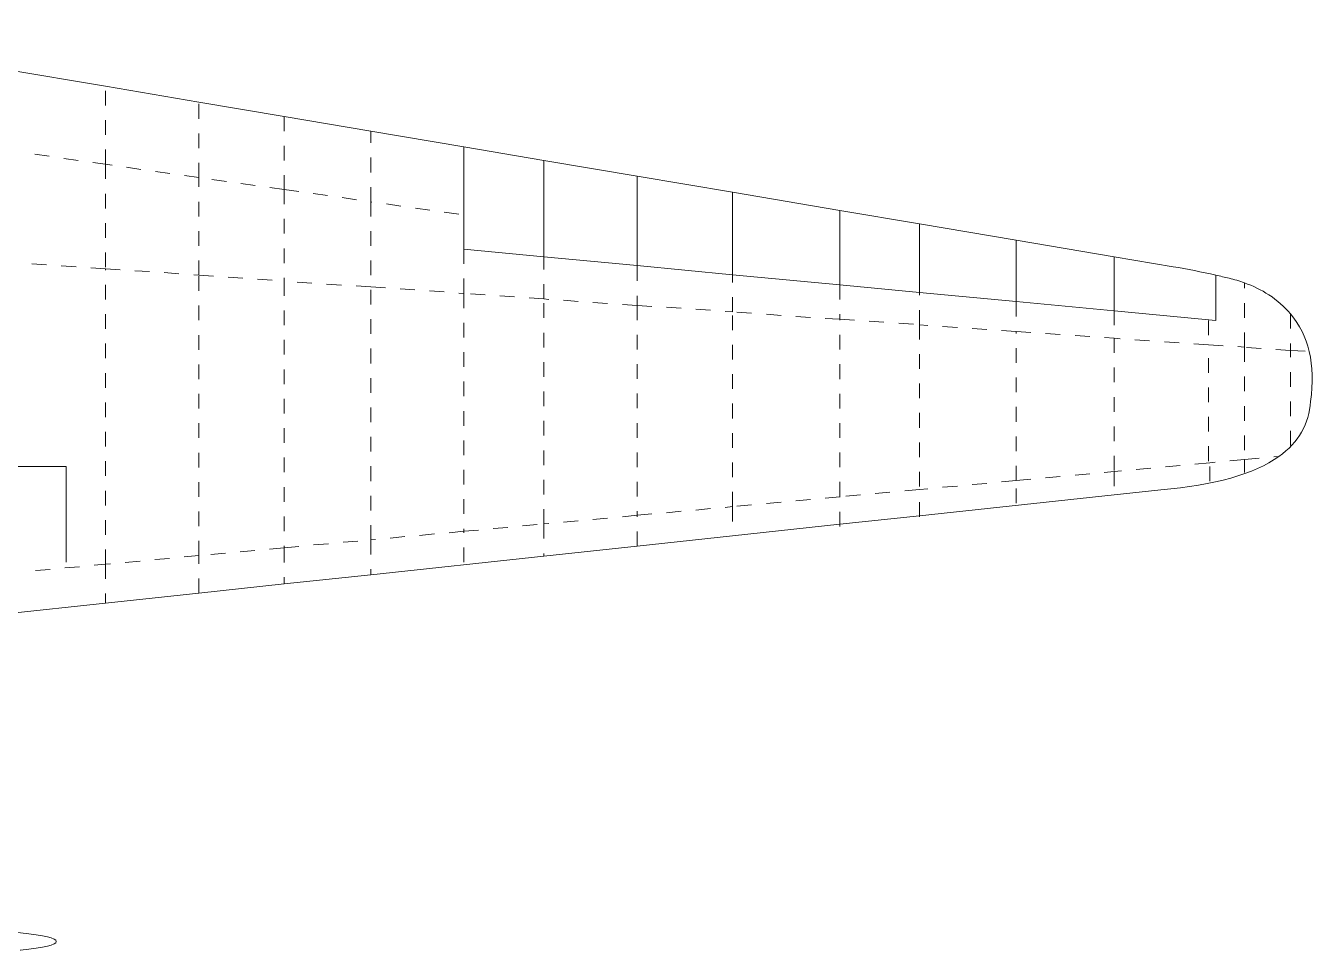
# Model space of a CAD drawing. Header units: millimetres. Extents: x 59 to 361, y 42 to 245.
# Drawn here: x 168.4 to 223.5, y 76.2 to 115.8 of the extents above; entities that cross this region are included whole.
import ezdxf

# ---------------------------------------------------------------- set-up
doc = ezdxf.new("R2010")
doc.units = ezdxf.units.MM
doc.header["$MEASUREMENT"] = 0
doc.layers.add('4-view', color=7, linetype='Continuous', lineweight=0)

msp = doc.modelspace()

# ---------------------------------------------------------------- linework, layer by layer
at = {"layer": '4-view', "color": 7, "lineweight": 18}
for p, q in [((171.813, 112.353), (171.813, 112.982)), ((175.806, 111.787), (175.806, 112.416)), ((179.459, 111.882), (179.459, 111.252)), ((171.813, 111.095), (171.813, 111.724)), ((183.159, 110.749), (183.159, 111.252)), ((175.806, 110.53), (175.806, 111.158)), ((168.795, 110.268), (169.413, 110.183)), ((171.813, 109.838), (171.813, 110.467)), ((179.459, 110.624), (179.459, 109.995)), ((183.159, 109.492), (183.159, 110.121)), ((190.564, 110.006), (187.136, 110.582)), ((170.031, 110.089), (170.65, 110.006)), ((171.268, 109.911), (171.813, 109.838)), ((172.096, 109.796), (171.813, 109.838)), ((171.813, 109.838), (171.813, 109.209)), ((173.333, 109.618), (172.714, 109.712)), ((175.806, 109.272), (175.806, 109.901)), ((190.564, 110.006), (190.564, 105.902)), ((194.546, 109.329), (190.564, 110.006)), ((174.57, 109.439), (173.951, 109.534)), ((175.806, 109.272), (175.188, 109.356)), ((175.806, 108.868), (175.806, 109.272)), ((176.986, 109.104), (176.362, 109.188)), ((179.459, 109.366), (179.459, 108.758)), ((194.546, 105.504), (194.546, 109.329)), ((198.629, 108.643), (194.546, 109.329)), ((171.813, 108.58), (171.813, 107.951)), ((178.222, 108.926), (177.604, 109.01)), ((179.459, 108.758), (178.841, 108.842)), ((179.459, 108.758), (179.459, 108.129)), ((179.459, 108.758), (180.077, 108.674)), ((180.696, 108.591), (181.314, 108.496)), ((183.159, 108.234), (183.159, 108.863)), ((198.629, 108.643), (198.629, 105.116)), ((203.22, 107.867), (198.629, 108.643)), ((175.806, 107.611), (175.806, 108.239)), ((181.932, 108.412), (182.551, 108.318)), ((183.159, 108.234), (183.159, 107.605)), ((183.201, 108.224), (183.159, 108.234)), ((184.448, 108.046), (183.829, 108.14)), ((185.685, 107.878), (185.067, 107.962)), ((179.459, 107.5), (179.459, 106.871)), ((186.927, 107.705), (186.303, 107.789)), ((203.22, 107.867), (203.22, 104.686)), ((206.621, 107.291), (203.22, 107.867)), ((171.813, 107.322), (171.813, 106.694)), ((175.806, 106.353), (175.806, 106.982)), ((183.159, 106.977), (183.159, 106.347)), ((206.621, 107.291), (206.621, 104.377)), ((210.761, 106.594), (206.621, 107.291)), ((210.761, 106.594), (210.761, 103.969)), ((214.948, 105.886), (210.761, 106.594)), ((171.813, 106.065), (171.813, 105.436)), ((175.806, 105.095), (175.806, 105.724)), ((179.459, 106.243), (179.459, 105.614)), ((183.159, 105.719), (183.159, 105.09)), ((187.136, 105.577), (187.136, 106.206)), ((214.948, 105.886), (214.948, 103.581)), ((169.297, 105.54), (168.669, 105.583)), ((170.555, 105.456), (169.926, 105.498)), ((171.813, 105.373), (171.184, 105.414)), ((171.813, 105.373), (172.442, 105.331)), ((171.813, 105.315), (171.813, 105.373)), ((173.071, 105.289), (173.7, 105.247)), ((174.329, 105.205), (174.958, 105.158)), ((194.546, 105.504), (194.546, 105.478)), ((198.629, 105.116), (194.546, 105.504)), ((194.546, 105.478), (194.546, 104.849)), ((171.813, 104.057), (171.813, 104.686)), ((175.586, 105.116), (175.806, 105.095)), ((175.806, 105.095), (176.435, 105.053)), ((175.806, 104.425), (175.806, 105.053)), ((177.064, 105.011), (177.693, 104.969)), ((178.322, 104.927), (178.945, 104.886)), ((179.459, 104.985), (179.459, 104.844)), ((179.459, 104.844), (179.459, 104.214)), ((180.643, 104.76), (180.015, 104.802)), ((181.901, 104.676), (181.272, 104.718)), ((183.159, 104.592), (182.53, 104.634)), ((187.136, 104.319), (187.136, 104.948)), ((190.564, 104.084), (190.564, 104.713)), ((198.629, 105.106), (198.629, 105.116)), ((198.629, 104.786), (198.629, 105.106)), ((220.524, 104.534), (220.524, 104.77)), ((183.159, 104.592), (183.788, 104.55)), ((183.159, 103.842), (183.159, 104.471)), ((184.416, 104.508), (185.046, 104.466)), ((185.674, 104.425), (186.303, 104.383)), ((186.932, 104.33), (187.136, 104.319)), ((187.136, 104.319), (187.136, 103.69)), ((188.048, 104.252), (187.42, 104.299)), ((189.306, 104.168), (188.677, 104.21)), ((190.564, 104.084), (189.935, 104.126)), ((190.773, 104.063), (190.564, 104.084)), ((194.546, 104.22), (194.546, 103.806)), ((198.629, 103.528), (198.629, 104.157)), ((175.806, 103.167), (175.806, 103.796)), ((179.459, 103.586), (179.459, 102.957)), ((190.564, 103.266), (190.564, 103.895)), ((192.031, 103.973), (191.402, 104.021)), ((193.289, 103.89), (192.66, 103.932)), ((194.546, 103.806), (193.918, 103.848)), ((194.546, 103.806), (195.176, 103.764)), ((194.546, 103.806), (194.546, 103.177)), ((195.804, 103.722), (196.433, 103.68)), ((197.062, 103.638), (197.691, 103.596)), ((198.32, 103.549), (198.629, 103.528)), ((199.447, 103.465), (198.818, 103.518)), ((206.621, 102.978), (206.621, 103.607)), ((210.761, 103.969), (210.761, 103.953)), ((210.761, 103.953), (210.761, 103.324)), ((220.524, 103.276), (220.524, 103.905)), ((171.813, 102.8), (171.813, 103.429)), ((183.159, 102.585), (183.159, 103.214)), ((187.136, 103.062), (187.136, 102.433)), ((198.629, 102.747), (198.629, 103.376)), ((200.704, 103.376), (200.076, 103.423)), ((201.962, 103.292), (201.333, 103.334)), ((203.22, 103.209), (202.591, 103.25)), ((203.22, 103.429), (203.22, 103.209)), ((203.22, 103.209), (203.849, 103.167)), ((203.22, 103.172), (203.22, 103.209)), ((204.478, 103.125), (205.106, 103.083)), ((205.735, 103.041), (206.364, 102.999)), ((206.621, 102.978), (206.621, 102.349)), ((206.988, 102.946), (206.621, 102.978)), ((218.983, 103.161), (218.983, 102.532)), ((222.489, 103.439), (222.489, 102.81)), ((175.806, 101.909), (175.806, 102.538)), ((190.564, 102.008), (190.564, 102.637)), ((194.546, 102.548), (194.546, 101.919)), ((203.22, 101.914), (203.22, 102.543)), ((208.245, 102.857), (207.616, 102.904)), ((209.503, 102.773), (208.874, 102.815)), ((210.761, 102.689), (210.132, 102.731)), ((210.761, 102.695), (210.761, 102.689)), ((210.761, 102.606), (210.761, 102.689)), ((210.761, 102.689), (211.39, 102.648)), ((212.019, 102.606), (212.647, 102.564)), ((213.276, 102.522), (213.905, 102.475)), ((214.534, 102.433), (214.948, 102.401)), ((220.524, 102.019), (220.524, 102.648)), ((171.813, 101.542), (171.813, 102.171)), ((179.459, 102.328), (179.459, 101.699)), ((183.159, 101.327), (183.159, 101.956)), ((198.629, 101.489), (198.629, 102.118)), ((210.761, 101.348), (210.761, 101.977)), ((215.21, 102.381), (214.948, 102.401)), ((214.948, 102.401), (214.948, 101.773)), ((216.468, 102.291), (215.839, 102.339)), ((217.725, 102.208), (217.097, 102.249)), ((218.983, 102.124), (218.354, 102.166)), ((218.983, 102.124), (219.612, 102.082)), ((220.241, 102.04), (220.524, 102.019)), ((220.524, 102.019), (220.524, 101.39)), ((221.232, 101.966), (220.603, 102.008)), ((222.489, 101.883), (221.861, 101.925)), ((222.489, 102.181), (222.489, 101.883)), ((222.489, 101.883), (223.118, 101.841)), ((222.489, 101.584), (222.489, 101.883)), ((187.136, 101.804), (187.136, 101.175)), ((190.564, 100.751), (190.564, 101.379)), ((206.621, 101.72), (206.621, 101.091)), ((218.983, 100.924), (218.983, 101.552)), ((171.813, 100.284), (171.813, 100.913)), ((175.806, 100.651), (175.806, 101.28)), ((179.459, 101.07), (179.459, 100.441)), ((194.546, 101.29), (194.546, 100.662)), ((198.629, 100.232), (198.629, 100.861)), ((203.22, 100.656), (203.22, 101.285)), ((214.948, 101.144), (214.948, 100.515)), ((220.524, 100.761), (220.524, 100.132)), ((222.489, 100.326), (222.489, 100.955)), ((183.159, 100.069), (183.159, 100.698)), ((187.136, 100.546), (187.136, 99.917)), ((206.621, 100.462), (206.621, 99.833)), ((210.761, 100.09), (210.761, 100.719)), ((218.983, 99.666), (218.983, 100.295)), ((175.806, 99.393), (175.806, 100.022)), ((179.459, 99.813), (179.459, 99.184)), ((190.564, 99.493), (190.564, 100.121)), ((194.546, 100.032), (194.546, 99.404)), ((203.22, 99.399), (203.22, 100.028)), ((214.948, 99.886), (214.948, 99.257)), ((222.489, 99.068), (222.489, 99.697)), ((171.813, 99.027), (171.813, 99.655)), ((183.159, 98.812), (183.159, 99.441)), ((187.136, 99.289), (187.136, 98.66)), ((198.629, 98.974), (198.629, 99.603)), ((206.621, 99.205), (206.621, 98.576)), ((210.761, 98.833), (210.761, 99.461)), ((220.524, 99.503), (220.524, 98.875)), ((175.806, 98.136), (175.806, 98.764)), ((190.564, 98.235), (190.564, 98.864)), ((194.546, 98.775), (194.546, 98.146)), ((203.22, 98.141), (203.22, 98.77)), ((214.948, 98.628), (214.948, 98)), ((218.983, 98.408), (218.983, 99.037)), ((171.813, 97.769), (171.813, 98.398)), ((179.459, 98.555), (179.459, 97.926)), ((183.159, 97.554), (183.159, 98.183)), ((187.136, 98.031), (187.136, 97.402)), ((198.629, 97.716), (198.629, 98.345)), ((210.761, 97.575), (210.761, 98.204)), ((220.524, 98.246), (220.524, 97.617)), ((222.489, 97.811), (222.489, 98.44)), ((175.806, 96.878), (175.806, 97.507)), ((190.564, 96.977), (190.564, 97.606)), ((194.546, 97.518), (194.546, 96.888)), ((203.22, 96.883), (203.22, 97.512)), ((206.621, 97.947), (206.621, 97.318)), ((218.983, 97.15), (218.983, 97.779)), ((171.813, 96.511), (171.813, 97.14)), ((179.459, 97.297), (179.459, 96.668)), ((183.159, 96.296), (183.159, 96.925)), ((198.629, 96.459), (198.629, 97.088)), ((210.761, 96.317), (210.761, 96.946)), ((214.948, 97.371), (214.948, 96.741)), ((217.778, 96.962), (217.149, 96.899)), ((219.036, 97.077), (218.407, 97.014)), ((219.267, 97.098), (219.036, 97.077)), ((219.036, 96.286), (219.036, 96.915)), ((220.524, 97.213), (219.895, 97.161)), ((220.524, 97.213), (221.153, 97.276)), ((220.524, 96.653), (220.524, 97.213)), ((221.782, 97.328), (221.992, 97.349)), ((187.136, 96.773), (187.136, 96.144)), ((206.621, 96.689), (206.621, 96.061)), ((210.761, 96.317), (211.39, 96.375)), ((212.019, 96.427), (212.647, 96.49)), ((213.276, 96.543), (213.905, 96.605)), ((214.529, 96.658), (214.948, 96.7)), ((215.263, 96.731), (214.948, 96.7)), ((214.948, 96.7), (214.948, 96.071)), ((216.521, 96.846), (215.892, 96.783)), ((171.813, 95.253), (171.813, 95.882)), ((175.806, 95.62), (175.806, 96.249)), ((179.459, 96.039), (179.459, 95.411)), ((190.564, 95.72), (190.564, 96.349)), ((194.546, 96.26), (194.546, 95.631)), ((198.629, 95.201), (198.629, 95.83)), ((203.22, 95.625), (203.22, 96.254)), ((205.363, 95.824), (204.734, 95.762)), ((206.621, 95.935), (205.992, 95.877)), ((206.988, 95.966), (206.621, 95.935)), ((208.245, 96.081), (207.616, 96.029)), ((209.503, 96.196), (208.874, 96.144)), ((210.761, 96.317), (210.132, 96.26)), ((210.761, 95.342), (210.761, 95.971)), ((183.159, 95.038), (183.159, 95.667)), ((187.136, 95.515), (187.136, 94.886)), ((199.447, 95.274), (198.818, 95.222)), ((200.704, 95.39), (200.076, 95.337)), ((201.962, 95.505), (201.333, 95.452)), ((203.22, 95.625), (202.591, 95.568)), ((203.22, 95.605), (203.22, 95.625)), ((204.106, 95.709), (203.482, 95.647)), ((175.806, 94.363), (175.806, 94.991)), ((179.459, 94.781), (179.459, 94.153)), ((190.564, 94.462), (190.564, 95.091)), ((193.289, 94.713), (192.66, 94.651)), ((194.546, 94.829), (193.918, 94.766)), ((194.546, 95.002), (194.546, 94.829)), ((194.546, 94.829), (195.176, 94.886)), ((194.546, 94.771), (194.546, 94.829)), ((195.804, 94.939), (196.433, 95.002)), ((197.062, 95.054), (197.691, 95.117)), ((198.314, 95.169), (198.629, 95.201)), ((198.629, 95.201), (198.629, 94.572)), ((171.813, 93.996), (171.813, 94.624)), ((183.159, 93.781), (183.159, 94.409)), ((187.136, 94.257), (187.136, 94.148)), ((187.136, 94.148), (187.765, 94.2)), ((188.394, 94.263), (189.023, 94.315)), ((189.652, 94.378), (190.281, 94.43)), ((190.773, 94.483), (190.564, 94.462)), ((190.564, 94.462), (190.564, 93.833)), ((192.031, 94.598), (191.402, 94.535)), ((175.806, 93.105), (175.806, 93.733)), ((180.716, 93.561), (181.346, 93.613)), ((181.974, 93.676), (182.603, 93.728)), ((183.368, 93.802), (183.159, 93.781)), ((183.159, 93.781), (183.159, 93.152)), ((184.621, 93.917), (183.992, 93.854)), ((185.879, 94.032), (185.25, 93.969)), ((187.136, 94.148), (186.508, 94.085)), ((187.136, 94.085), (187.136, 94.148)), ((194.546, 93.513), (194.546, 94.142)), ((171.813, 92.738), (171.813, 93.367)), ((175.806, 93.105), (175.177, 93.052)), ((175.806, 92.759), (175.806, 93.105)), ((176.949, 93.209), (176.32, 93.157)), ((178.202, 93.325), (177.572, 93.272)), ((179.459, 93.44), (178.83, 93.388)), ((179.459, 93.524), (179.459, 93.44)), ((179.459, 93.44), (180.088, 93.497)), ((179.459, 93.44), (179.459, 92.811)), ((187.136, 92.827), (187.136, 93.456)), ((190.564, 93.204), (190.564, 93.083)), ((168.815, 92.465), (169.444, 92.518)), ((170.073, 92.581), (170.702, 92.633)), ((171.331, 92.696), (171.813, 92.738)), ((172.033, 92.759), (171.813, 92.738)), ((171.813, 92.738), (171.813, 92.109)), ((173.291, 92.874), (172.662, 92.811)), ((174.549, 92.989), (173.92, 92.937)), ((183.159, 92.523), (183.159, 92.292)), ((175.806, 91.501), (175.806, 92.13)), ((179.459, 92.182), (179.459, 91.894)), ((171.813, 91.48), (171.813, 91.071))]:
    msp.add_line(p, q, dxfattribs=at)
for points in [[(187.136, 110.582), (183.159, 111.252), (179.459, 111.882), (175.806, 112.494), (171.813, 113.171), (167.558, 113.889), (164.681, 114.376), (158.717, 115.382), (156.49, 115.76)], [(187.136, 110.582), (187.136, 106.206), (190.564, 105.881), (194.546, 105.504)], [(190.564, 105.341), (190.564, 105.881), (190.564, 105.902)], [(198.629, 105.116), (203.22, 104.681), (206.621, 104.361), (210.761, 103.969)], [(203.22, 104.686), (203.22, 104.681), (203.22, 104.057)], [(210.761, 103.969), (214.948, 103.57), (219.298, 103.161), (219.298, 105.095)], [(206.621, 104.236), (206.621, 104.361), (206.621, 104.377)], [(214.948, 103.581), (214.948, 103.57), (214.948, 102.952)], [(170.136, 92.827), (170.136, 96.915), (167.558, 96.915), (164.681, 96.915), (164.372, 96.915)], [(206.621, 94.766), (206.621, 94.808), (206.621, 95.395)], [(203.22, 94.347), (203.22, 94.446), (203.22, 94.976)], [(165.095, 90.353), (167.558, 90.615), (171.813, 91.071), (175.806, 91.501), (179.459, 91.894), (183.159, 92.292), (190.564, 93.083), (194.546, 93.513), (198.624, 93.954)]]:
    msp.add_lwpolyline(points, dxfattribs=at)
for points, knots in [([(219.298, 105.095), (218.695, 105.237), (218.087, 105.357), (217.474, 105.456), (217.474, 105.456), (214.948, 105.886), (214.948, 105.886)], [0, 0, 0, 0, 1, 1, 1, 2, 2, 2, 2]), ([(198.629, 93.954), (198.629, 93.954), (203.22, 94.446), (203.22, 94.446), (203.22, 94.446), (206.621, 94.808), (206.621, 94.808), (206.621, 94.808), (214.948, 95.704), (214.948, 95.704), (214.948, 95.704), (216.95, 95.919), (216.95, 95.919), (219.251, 96.113), (220.933, 96.59), (221.992, 97.349), (222.84, 97.952), (223.291, 98.738), (223.349, 99.697), (223.464, 100.489), (223.443, 101.196), (223.291, 101.83), (223.149, 102.438), (222.883, 102.973), (222.489, 103.439), (222.233, 103.743), (221.929, 104.015), (221.567, 104.257), (221.236, 104.466), (220.886, 104.639), (220.524, 104.77), (220.309, 104.849), (220.089, 104.912), (219.864, 104.964), (219.675, 105.011), (219.486, 105.053), (219.298, 105.095)], [0, 0, 0, 0, 1, 1, 1, 2, 2, 2, 3, 3, 3, 4, 4, 4, 5, 5, 5, 6, 6, 6, 7, 7, 7, 8, 8, 8, 9, 9, 9, 10, 10, 10, 11, 11, 11, 12, 12, 12, 12]), ([(164.476, 77.131), (165.917, 77.131), (167.154, 77.079), (168.181, 76.98), (169.203, 76.875), (169.711, 76.749), (169.711, 76.608), (169.711, 76.466), (169.203, 76.34), (168.181, 76.24), (168.176, 76.24), (168.166, 76.24), (168.16, 76.235)], [0, 0, 0, 0, 1, 1, 1, 2, 2, 2, 3, 3, 3, 4, 4, 4, 4])]:
    msp.add_open_spline(points, degree=3, knots=knots, dxfattribs=at)

doc.saveas('drawing.dxf')
